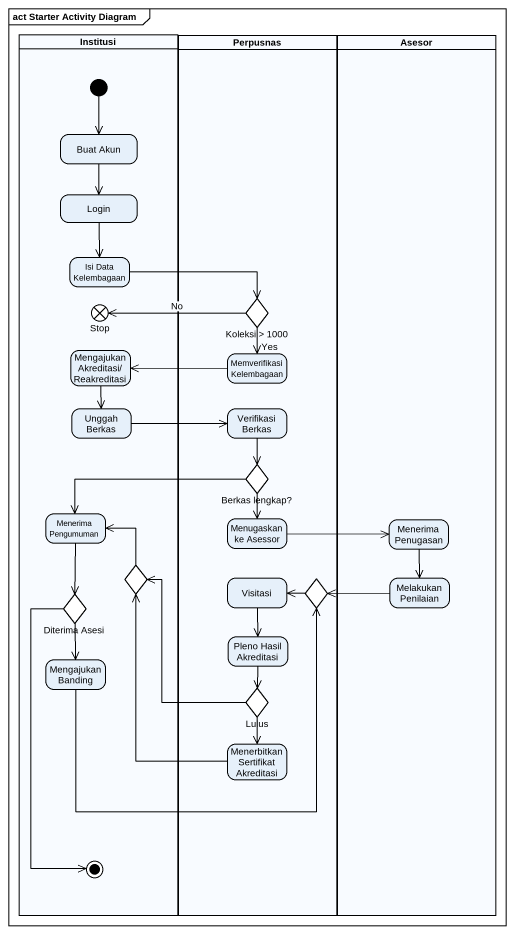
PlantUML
@startuml
mainframe act Starter Activity Diagram
hide empty description
state Institusi <<partition>> {
  state "Buat Akun" as Buat_Akun
  state Login
  state "Isi Data Kelembagaan" as Isi_Data_Kelembagaan
  state "Stop" as Stop_ <<end>>
  state "Mengajukan Akreditasi/ Reakreditasi" as Mengajukan_Akreditasi
  state "Unggah Berkas" as Unggah_Berkas
  state "Menerima Pengumuman" as Menerima_Pengumuman
  state choice1 <<choice>>
  state "Diterima Asesi" as Diterima_Asesi <<choice>>
  state "Mengajukan Banding" as Mengajukan_Banding
  [*] --> Buat_Akun
  Diterima_Asesi --> [*]
}
state Perpusnas <<partition>> {
  state "Koleksi > 1000" as Koleksi_1000 <<choice>>
  state "Memverifikasi Kelembagaan" as Memverifikasi_Kelembagaan
  state "Verifikasi Berkas" as Verifikasi_Berkas
  state "Berkas lengkap?" as Berkas_lengkap <<choice>>
  state "Menugaskan ke Asessor" as Menugaskan_ke_Asessor
  state Visitasi
  state choice2 <<choice>>
  state "Pleno Hasil Akreditasi" as Pleno_Hasil_Akreditasi
  state Lulus <<choice>>
  state "Menerbitkan Sertifikat Akreditasi" as Menerbitkan_Sertifikat
}
state Asesor <<partition>> {
  state "Menerima Penugasan" as Menerima_Penugasan
  state "Melakukan Penilaian" as Melakukan_Penilaian
}
Buat_Akun --> Login
Login --> Isi_Data_Kelembagaan
Isi_Data_Kelembagaan -right-> Koleksi_1000
Koleksi_1000 -left-> Stop_ : No
Koleksi_1000 --> Memverifikasi_Kelembagaan : Yes
Mengajukan_Akreditasi --> Unggah_Berkas
Memverifikasi_Kelembagaan -left-> Mengajukan_Akreditasi
Unggah_Berkas -right-> Verifikasi_Berkas
Verifikasi_Berkas --> Berkas_lengkap
Berkas_lengkap -left-> Menerima_Pengumuman
Berkas_lengkap --> Menugaskan_ke_Asessor
Menerima_Pengumuman --> Diterima_Asesi
Menugaskan_ke_Asessor -right-> Menerima_Penugasan
Menerima_Penugasan --> Melakukan_Penilaian
choice1 -up-> Menerima_Pengumuman
Diterima_Asesi --> Mengajukan_Banding
Visitasi --> Pleno_Hasil_Akreditasi
choice2 -left-> Visitasi
Melakukan_Penilaian -left-> choice2
Pleno_Hasil_Akreditasi --> Lulus
Mengajukan_Banding -right-> choice2
Lulus -up-> choice1
Lulus --> Menerbitkan_Sertifikat
Menerbitkan_Sertifikat -up-> choice1
@enduml
